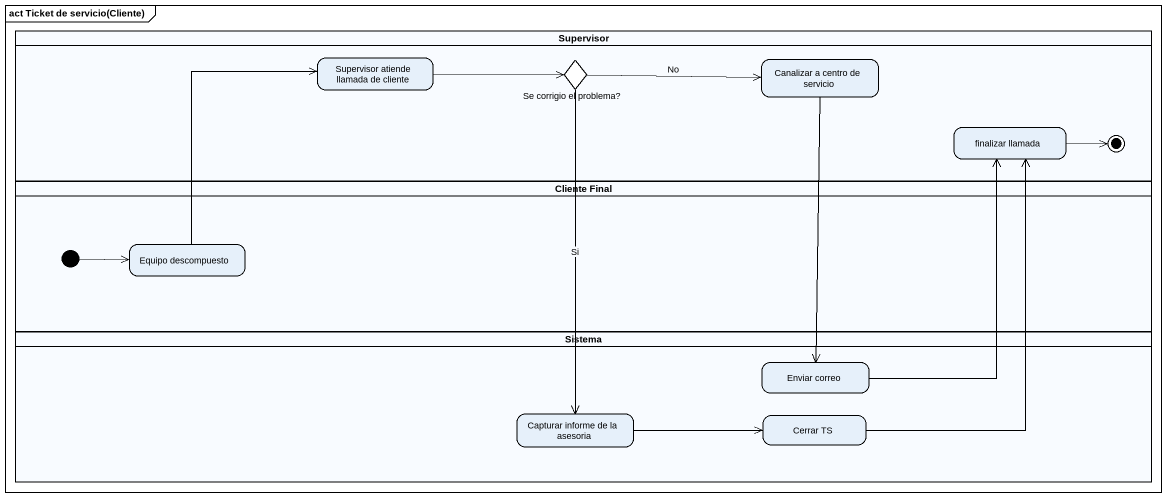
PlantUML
@startuml
mainframe act Ticket de servicio(Cliente)
hide empty description
state Supervisor <<partition>> {
  state "Supervisor atiende llamada de cliente" as Supervisor_atiende_llamada
  state "Se corrigio el problema?" as Se_corrigio_el_problema <<choice>>
  state "Canalizar a centro de servicio" as Canalizar_a_centro_de
  state "finalizar llamada" as finalizar_llamada
  finalizar_llamada -right-> [*]
}
state "Cliente Final" as Cliente_Final <<partition>> {
  state "Equipo descompuesto" as Equipo_descompuesto
  [*] -right-> Equipo_descompuesto
}
state Sistema <<partition>> {
  state "Enviar correo" as Enviar_correo
  state "Capturar informe de la asesoria" as Capturar_informe_de_la
  state "Cerrar TS" as Cerrar_TS
}
Supervisor_atiende_llamada -right-> Se_corrigio_el_problema
Se_corrigio_el_problema -right-> Canalizar_a_centro_de : No
Se_corrigio_el_problema --> Capturar_informe_de_la : Si
Canalizar_a_centro_de --> Enviar_correo
Equipo_descompuesto -up-> Supervisor_atiende_llamada
Enviar_correo -up-> finalizar_llamada
Capturar_informe_de_la -right-> Cerrar_TS
Cerrar_TS -up-> finalizar_llamada
@enduml
